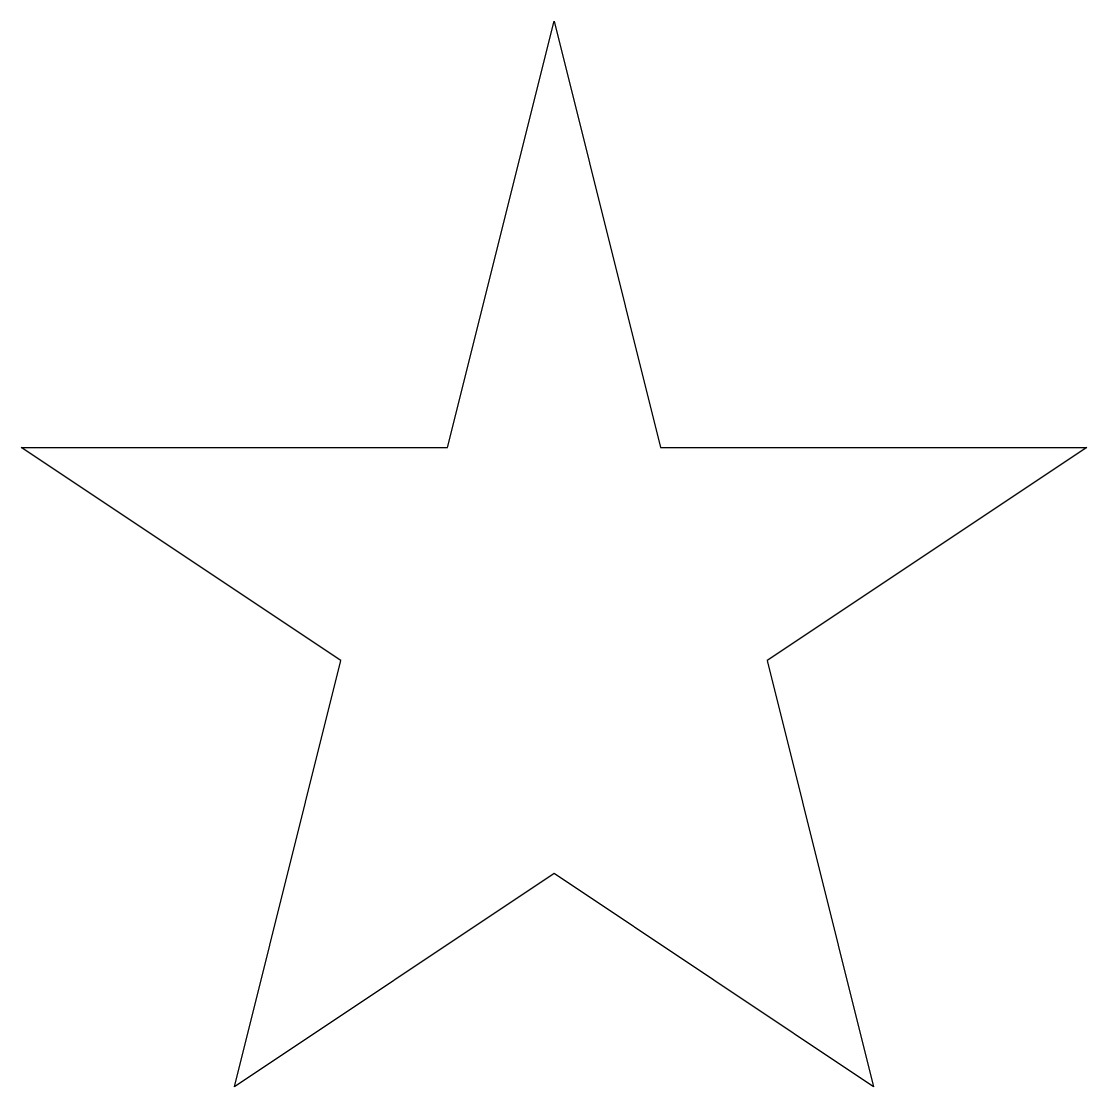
# Model space of a CAD drawing. Header units: metres. Extents: x -10 to 10, y -10 to 10.
import ezdxf

# ---------------------------------------------------------------- set-up
doc = ezdxf.new("R2010")
doc.units = ezdxf.units.M

msp = doc.modelspace()

# ---------------------------------------------------------------- linework, layer by layer
msp.add_lwpolyline([(0, 10), (2, 2), (10, 2), (4, -2), (6, -10), (0, -6), (-6, -10), (-4, -2), (-10, 2), (-2, 2), (0, 10)])

doc.saveas('drawing.dxf')
